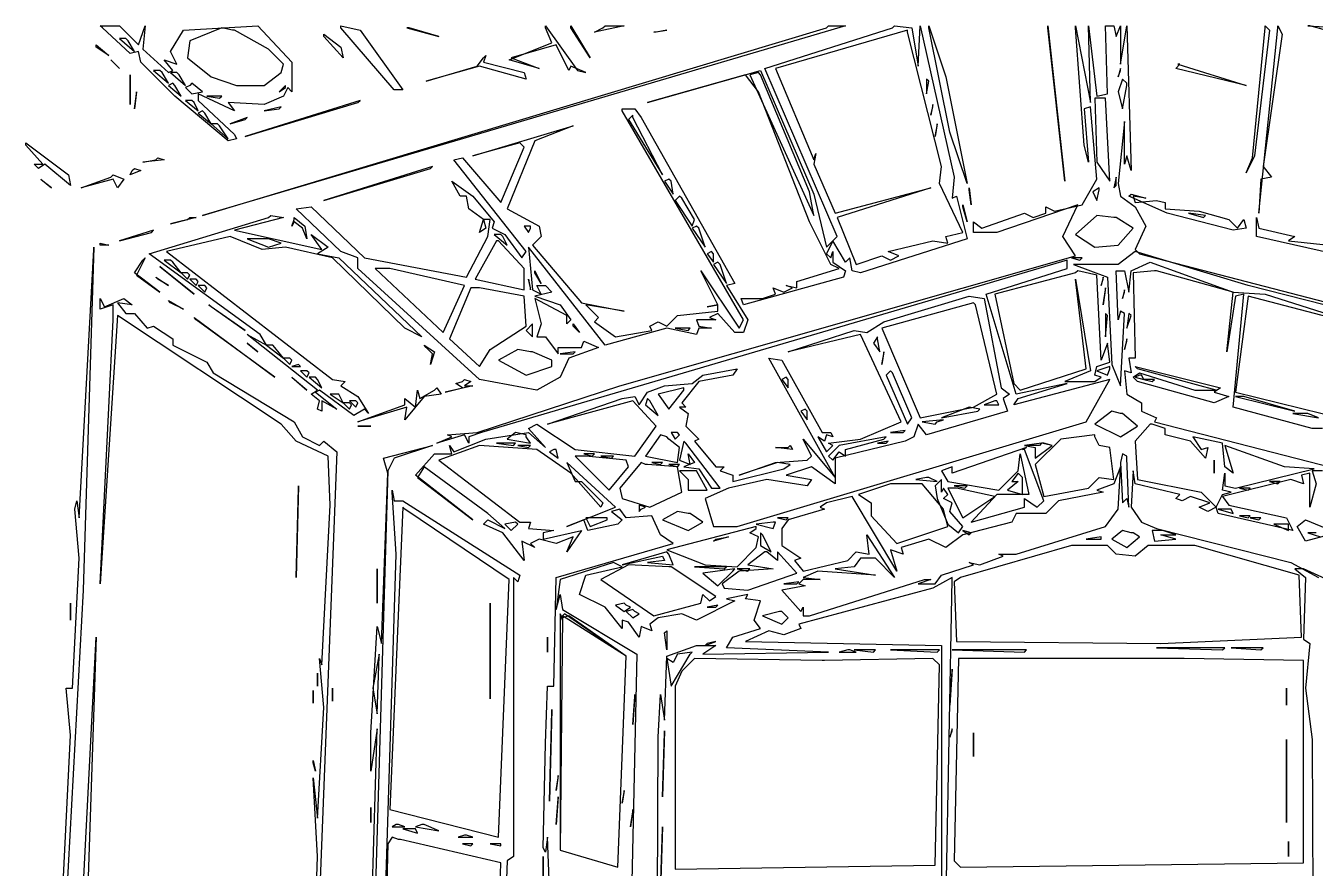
# Model space of a CAD drawing. Extents: x 1 to 1022, y 2 to 767.
# Drawn here: x 1 to 606, y 372 to 767 of the extents above; entities that cross this region are included whole.
import ezdxf

# ---------------------------------------------------------------- set-up
doc = ezdxf.new("R2010")
doc.units = 0

msp = doc.modelspace()

# ---------------------------------------------------------------- linework, layer by layer
for p, q in [((36, 767), (45, 767)), ((37, 766), (36, 767)), ((50, 754), (37, 766)), ((45, 767), (54, 758)), ((54, 758), (57, 767)), ((57, 767), (56, 756)), ((69, 755), (75, 765)), ((75, 765), (110, 767)), ((93, 766), (78, 760)), ((386, 767), (84, 678)), ((84, 678), (377, 766)), ((98, 765), (93, 766)), ((99, 765), (98, 765)), ((115, 756), (99, 765)), ((110, 767), (126, 750)), ((141, 763), (149, 757)), ((141, 762), (141, 763)), ((149, 767), (158, 765)), ((149, 766), (149, 767)), ((174, 737), (149, 766)), ((158, 765), (178, 737)), ((180, 766), (195, 762)), ((181, 766), (180, 766)), ((195, 762), (181, 766)), ((245, 767), (260, 746)), ((245, 766), (245, 767)), ((248, 759), (245, 766)), ((257, 767), (266, 752)), ((257, 766), (257, 767)), ((266, 752), (257, 766)), ((282, 767), (268, 764)), ((268, 764), (272, 766)), ((272, 766), (273, 767)), ((273, 767), (282, 767)), ((296, 764), (302, 765)), ((297, 764), (296, 764)), ((302, 765), (297, 764)), ((348, 747), (408, 766)), ((415, 765), (353, 747)), ((377, 766), (378, 767)), ((378, 767), (386, 767)), ((408, 766), (409, 767)), ((409, 767), (417, 766)), ((415, 764), (415, 765)), ((431, 701), (415, 764)), ((417, 766), (420, 748)), ((420, 748), (421, 767)), ((421, 767), (437, 696)), ((425, 767), (433, 743)), ((425, 766), (425, 767)), ((435, 717), (425, 766)), ((481, 767), (489, 694)), ((481, 766), (481, 767)), ((489, 694), (481, 766)), ((494, 767), (501, 731)), ((494, 766), (494, 767)), ((498, 711), (494, 766)), ((501, 731), (500, 767)), ((500, 767), (504, 734)), ((509, 735), (508, 767)), ((508, 767), (512, 767)), ((512, 767), (513, 762)), ((513, 762), (515, 767)), ((515, 767), (515, 749)), ((515, 749), (518, 767)), ((518, 767), (520, 699)), ((577, 705), (583, 766)), ((585, 765), (578, 706)), ((580, 679), (589, 766)), ((591, 763), (582, 701)), ((583, 767), (585, 765)), ((583, 766), (583, 767)), ((589, 767), (591, 763)), ((589, 766), (589, 767)), ((603, 767), (619, 766)), ((604, 767), (603, 767)), ((659, 752), (604, 767)), ((34, 758), (40, 753)), ((34, 757), (34, 758)), ((40, 753), (34, 757)), ((48, 761), (45, 761)), ((45, 761), (52, 755)), ((49, 760), (48, 761)), ((52, 755), (49, 760)), ((78, 760), (77, 752)), ((150, 752), (141, 762)), ((149, 757), (150, 752)), ((228, 751), (248, 759)), ((250, 758), (229, 752)), ((256, 746), (250, 758)), ((41, 751), (45, 747)), ((42, 750), (41, 751)), ((54, 755), (50, 754)), ((55, 750), (54, 755)), ((56, 756), (68, 745)), ((70, 746), (66, 751)), ((66, 751), (72, 749)), ((72, 749), (69, 755)), ((77, 752), (88, 743)), ((122, 749), (115, 756)), ((213, 748), (216, 752)), ((217, 753), (216, 750)), ((216, 752), (217, 753)), ((242, 747), (228, 751)), ((229, 752), (242, 747)), ((45, 747), (42, 750)), ((71, 734), (55, 750)), ((64, 746), (61, 746)), ((61, 746), (68, 740)), ((65, 745), (64, 746)), ((68, 740), (65, 745)), ((68, 745), (70, 746)), ((72, 745), (69, 745)), ((69, 745), (76, 739)), ((73, 744), (72, 745)), ((113, 739), (121, 745)), ((121, 745), (122, 749)), ((126, 750), (126, 736)), ((214, 748), (189, 741)), ((189, 741), (213, 748)), ((236, 742), (214, 748)), ((216, 750), (235, 745)), ((235, 745), (236, 742)), ((257, 748), (256, 746)), ((264, 745), (257, 748)), ((260, 746), (264, 745)), ((293, 731), (346, 746)), ((345, 745), (341, 744)), ((346, 744), (345, 745)), ((346, 746), (371, 688)), ((382, 668), (348, 747)), ((353, 747), (371, 704)), ((515, 747), (514, 743)), ((514, 743), (515, 746)), ((515, 746), (515, 747)), ((541, 747), (543, 749)), ((574, 739), (541, 747)), ((542, 749), (574, 739)), ((543, 749), (542, 749)), ((50, 744), (50, 730)), ((50, 743), (50, 744)), ((50, 730), (50, 743)), ((70, 740), (68, 739)), ((68, 739), (74, 734)), ((71, 739), (70, 740)), ((74, 734), (71, 739)), ((76, 739), (73, 744)), ((78, 739), (76, 738)), ((79, 740), (78, 739)), ((84, 736), (79, 740)), ((88, 743), (100, 739)), ((100, 739), (113, 739)), ((123, 739), (120, 736)), ((123, 738), (123, 739)), ((339, 744), (293, 731)), ((345, 736), (339, 744)), ((341, 744), (371, 678)), ((369, 689), (346, 744)), ((424, 742), (424, 735)), ((425, 741), (424, 742)), ((424, 735), (425, 741)), ((433, 743), (443, 693)), ((516, 742), (514, 736)), ((518, 740), (516, 742)), ((516, 728), (518, 739)), ((518, 739), (518, 740)), ((53, 736), (52, 728)), ((52, 728), (53, 735)), ((53, 735), (53, 736)), ((96, 713), (71, 734)), ((76, 738), (79, 735)), ((79, 735), (84, 736)), ((99, 727), (82, 735)), ((82, 735), (82, 732)), ((93, 734), (86, 734)), ((86, 734), (92, 733)), ((92, 733), (93, 734)), ((122, 734), (113, 730)), ((120, 736), (123, 738)), ((124, 738), (122, 734)), ((126, 736), (124, 738)), ((178, 737), (174, 737)), ((369, 675), (345, 736)), ((507, 733), (503, 733)), ((503, 733), (504, 703)), ((504, 734), (509, 735)), ((508, 733), (507, 733)), ((510, 694), (508, 733)), ((514, 736), (516, 728)), ((79, 732), (76, 732)), ((76, 732), (82, 727)), ((80, 731), (79, 732)), ((82, 727), (80, 731)), ((82, 732), (99, 716)), ((84, 727), (82, 726)), ((85, 726), (84, 727)), ((113, 730), (96, 731)), ((96, 731), (99, 727)), ((158, 732), (104, 715)), ((104, 715), (157, 731)), ((121, 729), (113, 727)), ((113, 727), (120, 728)), ((120, 728), (121, 729)), ((157, 731), (158, 732)), ((281, 728), (287, 728)), ((281, 727), (281, 728)), ((338, 629), (281, 727)), ((287, 728), (290, 724)), ((427, 730), (426, 725)), ((426, 725), (427, 729)), ((427, 729), (427, 730)), ((501, 729), (498, 728)), ((498, 728), (500, 703)), ((504, 695), (501, 729)), ((82, 726), (88, 721)), ((88, 721), (85, 726)), ((91, 721), (88, 721)), ((88, 721), (96, 714)), ((92, 720), (91, 721)), ((105, 724), (97, 721)), ((97, 721), (104, 723)), ((104, 723), (105, 724)), ((286, 725), (284, 723)), ((284, 723), (300, 697)), ((286, 724), (286, 725)), ((300, 697), (286, 724)), ((290, 724), (334, 646)), ((429, 721), (428, 715)), ((429, 720), (429, 721)), ((517, 722), (514, 693)), ((517, 702), (517, 722)), ((96, 714), (92, 720)), ((99, 716), (100, 714)), ((211, 706), (258, 720)), ((258, 720), (240, 713)), ((428, 715), (429, 720)), ((443, 693), (435, 717)), ((1, 712), (21, 697)), ((1, 711), (1, 712)), ((9, 702), (1, 711)), ((100, 714), (96, 713)), ((233, 712), (211, 706)), ((224, 684), (235, 710)), ((240, 713), (227, 681)), ((235, 710), (233, 712)), ((500, 703), (498, 711)), ((66, 704), (56, 703)), ((56, 703), (62, 704)), ((62, 704), (63, 705)), ((63, 705), (66, 704)), ((202, 704), (206, 705)), ((236, 661), (202, 704)), ((206, 705), (224, 684)), ((371, 704), (372, 707)), ((372, 707), (371, 702)), ((504, 703), (510, 694)), ((518, 706), (517, 702)), ((520, 699), (518, 706)), ((578, 706), (574, 698)), ((574, 698), (577, 705)), ((7, 700), (5, 702)), ((5, 702), (9, 702)), ((10, 702), (7, 700)), ((22, 692), (10, 702)), ((21, 697), (22, 692)), ((41, 696), (42, 697)), ((42, 697), (47, 695)), ((55, 699), (50, 697)), ((50, 697), (51, 699)), ((51, 699), (52, 700)), ((52, 700), (55, 699)), ((192, 701), (141, 685)), ((141, 685), (191, 700)), ((191, 700), (192, 701)), ((371, 702), (381, 679)), ((430, 693), (431, 701)), ((582, 701), (586, 696)), ((8, 695), (13, 691)), ((9, 694), (8, 695)), ((13, 691), (9, 694)), ((27, 691), (41, 696)), ((42, 695), (27, 691)), ((44, 691), (42, 695)), ((47, 695), (44, 691)), ((205, 687), (201, 694)), ((201, 694), (211, 687)), ((303, 695), (301, 694)), ((301, 694), (305, 688)), ((304, 694), (303, 695)), ((305, 688), (304, 694)), ((381, 679), (426, 691)), ((426, 691), (382, 677)), ((441, 670), (430, 693)), ((437, 696), (436, 686)), ((444, 691), (445, 683)), ((444, 690), (444, 691)), ((497, 683), (504, 695)), ((505, 691), (502, 689)), ((505, 690), (505, 691)), ((513, 696), (512, 691)), ((512, 691), (513, 692)), ((513, 692), (513, 696)), ((514, 693), (515, 687)), ((581, 695), (580, 679)), ((586, 696), (581, 695)), ((208, 687), (205, 687)), ((209, 681), (208, 687)), ((211, 687), (221, 675)), ((308, 687), (306, 685)), ((306, 685), (314, 673)), ((309, 686), (308, 687)), ((315, 676), (309, 686)), ((371, 678), (369, 689)), ((371, 688), (377, 663)), ((436, 686), (438, 687)), ((438, 687), (443, 667)), ((445, 683), (444, 690)), ((502, 689), (504, 685)), ((504, 685), (505, 690)), ((515, 687), (522, 682)), ((519, 687), (520, 688)), ((537, 679), (519, 687)), ((520, 688), (527, 686)), ((527, 686), (521, 687)), ((521, 687), (522, 684)), ((522, 684), (532, 685)), ((532, 685), (536, 684)), ((128, 681), (135, 682)), ((149, 661), (128, 681)), ((135, 682), (160, 658)), ((216, 676), (209, 681)), ((227, 681), (242, 673)), ((441, 683), (443, 675)), ((441, 682), (441, 683)), ((443, 675), (441, 682)), ((450, 672), (470, 679)), ((495, 683), (457, 670)), ((470, 679), (474, 677)), ((474, 677), (480, 679)), ((480, 679), (480, 682)), ((480, 682), (484, 680)), ((484, 680), (497, 683)), ((488, 668), (495, 683)), ((522, 682), (527, 673)), ((536, 684), (536, 681)), ((536, 681), (552, 680)), ((568, 671), (537, 679)), ((555, 678), (547, 679)), ((547, 679), (554, 677)), ((552, 680), (566, 676)), ((59, 660), (115, 677)), ((81, 677), (69, 674)), ((69, 674), (77, 676)), ((77, 676), (78, 677)), ((78, 677), (81, 677)), ((122, 677), (99, 671)), ((115, 677), (116, 678)), ((116, 678), (122, 677)), ((126, 673), (127, 676)), ((127, 675), (126, 673)), ((127, 677), (132, 673)), ((127, 676), (127, 677)), ((131, 672), (127, 675)), ((132, 673), (133, 667)), ((214, 670), (216, 676)), ((219, 676), (216, 676)), ((216, 676), (217, 672)), ((218, 668), (219, 676)), ((221, 675), (220, 672)), ((238, 673), (235, 673)), ((235, 673), (237, 670)), ((238, 672), (238, 673)), ((242, 673), (243, 668)), ((314, 673), (315, 676)), ((316, 673), (314, 672)), ((317, 672), (316, 673)), ((379, 655), (369, 675)), ((382, 677), (391, 655)), ((446, 670), (446, 675)), ((446, 675), (450, 672)), ((504, 678), (494, 669)), ((512, 677), (504, 678)), ((513, 677), (512, 677)), ((521, 672), (513, 677)), ((527, 673), (522, 662)), ((554, 677), (555, 678)), ((566, 676), (570, 672)), ((570, 672), (573, 676)), ((573, 676), (574, 672)), ((579, 677), (580, 672)), ((579, 676), (579, 677)), ((579, 668), (579, 676)), ((61, 671), (45, 666)), ((45, 666), (60, 670)), ((60, 670), (61, 671)), ((97, 668), (67, 661)), ((112, 662), (97, 668)), ((99, 671), (140, 662)), ((114, 667), (105, 667)), ((105, 667), (115, 663)), ((115, 667), (114, 667)), ((121, 665), (115, 667)), ((133, 667), (131, 672)), ((140, 662), (135, 669)), ((135, 669), (143, 663)), ((208, 649), (218, 668)), ((217, 672), (214, 670)), ((220, 672), (226, 669)), ((224, 669), (221, 669)), ((221, 669), (227, 664)), ((225, 668), (224, 669)), ((227, 664), (225, 668)), ((226, 669), (234, 658)), ((237, 670), (238, 672)), ((243, 668), (239, 664)), ((314, 672), (320, 663)), ((320, 663), (317, 672)), ((377, 663), (382, 668)), ((443, 667), (393, 651)), ((433, 668), (441, 670)), ((434, 665), (433, 668)), ((457, 670), (446, 670)), ((494, 659), (488, 668)), ((494, 669), (503, 663)), ((514, 664), (521, 672)), ((574, 672), (568, 671)), ((633, 656), (579, 668)), ((580, 672), (597, 668)), ((597, 668), (594, 666)), ((26, 536), (33, 662)), ((33, 663), (28, 502)), ((33, 662), (33, 663)), ((36, 665), (40, 664)), ((36, 664), (36, 665)), ((40, 664), (36, 664)), ((111, 622), (59, 660)), ((67, 661), (145, 601)), ((123, 663), (112, 662)), ((115, 663), (121, 665)), ((145, 658), (123, 663)), ((143, 663), (138, 660)), ((138, 660), (148, 658)), ((157, 658), (149, 661)), ((222, 666), (212, 648)), ((223, 666), (222, 666)), ((235, 653), (223, 666)), ((234, 658), (236, 661)), ((273, 617), (237, 663)), ((237, 663), (239, 643)), ((239, 664), (262, 637)), ((323, 661), (321, 660)), ((321, 660), (324, 656)), ((324, 660), (323, 661)), ((324, 656), (324, 660)), ((380, 666), (377, 660)), ((377, 660), (379, 658)), ((379, 658), (380, 661)), ((386, 656), (380, 666)), ((380, 661), (380, 656)), ((406, 661), (427, 666)), ((411, 659), (406, 661)), ((427, 666), (434, 665)), ((503, 663), (514, 664)), ((522, 661), (514, 655)), ((522, 662), (524, 660)), ((575, 645), (522, 661)), ((524, 660), (820, 583)), ((594, 666), (613, 664)), ((52, 651), (56, 657)), ((57, 658), (53, 650)), ((56, 657), (57, 658)), ((64, 654), (80, 641)), ((65, 653), (64, 654)), ((69, 657), (66, 657)), ((66, 657), (74, 651)), ((70, 656), (69, 657)), ((74, 651), (70, 656)), ((179, 625), (145, 658)), ((148, 658), (187, 621)), ((157, 653), (157, 658)), ((160, 658), (208, 649)), ((490, 657), (215, 576)), ((280, 598), (494, 659)), ((326, 656), (324, 655)), ((324, 655), (330, 646)), ((327, 655), (326, 656)), ((330, 646), (327, 655)), ((383, 653), (379, 655)), ((380, 656), (386, 652)), ((388, 658), (386, 656)), ((389, 652), (388, 658)), ((391, 655), (403, 659)), ((403, 659), (407, 657)), ((407, 657), (411, 659)), ((490, 653), (490, 657)), ((497, 658), (492, 658)), ((492, 658), (496, 657)), ((514, 655), (493, 655)), ((493, 655), (509, 649)), ((496, 657), (497, 658)), ((520, 652), (529, 656)), ((529, 656), (568, 642)), ((64, 642), (52, 651)), ((53, 650), (64, 642)), ((62, 649), (68, 645)), ((63, 648), (62, 649)), ((68, 645), (63, 648)), ((80, 641), (65, 653)), ((77, 651), (74, 651)), ((74, 651), (77, 648)), ((78, 650), (77, 651)), ((77, 648), (78, 650)), ((81, 648), (78, 648)), ((78, 648), (81, 645)), ((82, 647), (81, 648)), ((214, 601), (157, 653)), ((171, 653), (165, 653)), ((165, 653), (197, 623)), ((172, 653), (171, 653)), ((207, 645), (172, 653)), ((212, 648), (235, 643)), ((235, 643), (235, 653)), ((238, 644), (237, 648)), ((237, 648), (238, 643)), ((240, 652), (243, 646)), ((240, 651), (240, 652)), ((243, 646), (240, 651)), ((326, 636), (318, 652)), ((318, 652), (336, 625)), ((385, 649), (338, 636)), ((363, 647), (383, 653)), ((386, 652), (385, 649)), ((393, 651), (389, 652)), ((452, 641), (490, 653)), ((494, 651), (456, 641)), ((495, 652), (494, 651)), ((499, 606), (494, 648)), ((494, 648), (501, 605)), ((504, 650), (495, 652)), ((506, 610), (504, 650)), ((507, 649), (506, 645)), ((506, 645), (507, 648)), ((507, 648), (507, 649)), ((509, 649), (511, 608)), ((514, 629), (513, 652)), ((513, 652), (517, 652)), ((517, 652), (519, 642)), ((519, 642), (520, 652)), ((531, 652), (521, 651)), ((521, 651), (522, 611)), ((532, 652), (531, 652)), ((568, 642), (532, 652)), ((81, 645), (82, 647)), ((85, 645), (82, 645)), ((82, 645), (85, 642)), ((86, 644), (85, 645)), ((85, 642), (86, 644)), ((197, 623), (207, 645)), ((210, 644), (200, 620)), ((213, 644), (210, 644)), ((214, 644), (213, 644)), ((235, 640), (214, 644)), ((238, 643), (238, 644)), ((239, 643), (243, 641)), ((248, 642), (240, 640)), ((243, 641), (241, 645)), ((241, 645), (245, 645)), ((245, 645), (248, 642)), ((334, 646), (330, 645)), ((330, 645), (340, 629)), ((353, 641), (352, 644)), ((352, 644), (357, 642)), ((357, 642), (361, 644)), ((361, 644), (358, 645)), ((358, 645), (363, 644)), ((363, 644), (363, 647)), ((508, 644), (507, 636)), ((507, 636), (508, 643)), ((508, 643), (508, 644)), ((517, 643), (516, 639)), ((516, 639), (517, 642)), ((517, 642), (517, 643)), ((565, 614), (568, 642)), ((568, 642), (583, 641)), ((820, 583), (575, 645)), ((36, 639), (38, 635)), ((36, 638), (36, 639)), ((36, 634), (36, 638)), ((42, 636), (36, 634)), ((38, 635), (47, 639)), ((42, 629), (42, 636)), ((51, 636), (44, 637)), ((44, 637), (48, 632)), ((47, 639), (51, 636)), ((68, 638), (75, 634)), ((69, 637), (68, 638)), ((75, 634), (69, 637)), ((87, 636), (104, 624)), ((88, 635), (87, 636)), ((236, 626), (235, 640)), ((240, 640), (252, 636)), ((255, 631), (240, 639)), ((240, 639), (243, 627)), ((252, 636), (257, 629)), ((262, 637), (282, 633)), ((282, 633), (264, 636)), ((264, 636), (270, 630)), ((326, 636), (321, 635)), ((321, 635), (326, 636)), ((326, 633), (326, 636)), ((338, 636), (337, 639)), ((337, 639), (347, 639)), ((347, 639), (353, 641)), ((446, 637), (403, 625)), ((404, 628), (444, 640)), ((444, 640), (451, 639)), ((447, 636), (446, 637)), ((457, 594), (447, 636)), ((451, 639), (459, 597)), ((466, 594), (452, 641)), ((456, 641), (465, 599)), ((569, 640), (565, 614)), ((568, 588), (573, 641)), ((573, 641), (569, 640)), ((575, 640), (569, 595)), ((621, 628), (575, 640)), ((583, 641), (624, 628)), ((44, 631), (36, 505)), ((121, 580), (44, 631)), ((48, 632), (52, 632)), ((52, 632), (58, 625)), ((80, 630), (118, 602)), ((81, 629), (80, 630)), ((104, 624), (88, 635)), ((255, 627), (255, 631)), ((270, 630), (268, 628)), ((302, 626), (307, 631)), ((307, 631), (326, 633)), ((326, 632), (322, 630)), ((322, 630), (325, 629)), ((334, 623), (326, 632)), ((508, 632), (508, 621)), ((509, 631), (508, 632)), ((508, 621), (509, 631)), ((515, 633), (514, 629)), ((517, 632), (515, 633)), ((515, 598), (517, 632)), ((519, 632), (518, 625)), ((518, 625), (520, 631)), ((520, 631), (519, 632)), ((36, 505), (42, 629)), ((58, 625), (61, 626)), ((61, 626), (70, 620)), ((118, 602), (81, 629)), ((187, 621), (179, 625)), ((219, 615), (236, 626)), ((239, 627), (236, 624)), ((236, 624), (239, 621)), ((239, 626), (239, 627)), ((239, 621), (239, 626)), ((243, 627), (241, 621)), ((257, 629), (255, 627)), ((258, 627), (261, 623)), ((258, 626), (258, 627)), ((261, 623), (258, 626)), ((268, 628), (278, 621)), ((302, 625), (273, 617)), ((278, 621), (295, 624)), ((294, 626), (298, 628)), ((295, 624), (294, 626)), ((298, 628), (302, 626)), ((316, 622), (302, 625)), ((313, 625), (306, 625)), ((306, 625), (312, 624)), ((312, 624), (313, 625)), ((325, 629), (316, 629)), ((316, 629), (317, 626)), ((317, 625), (316, 622)), ((317, 626), (323, 625)), ((323, 625), (317, 625)), ((336, 625), (338, 629)), ((340, 629), (338, 623)), ((359, 614), (390, 624)), ((390, 624), (396, 623)), ((396, 623), (404, 628)), ((403, 625), (421, 583)), ((70, 620), (70, 617)), ((138, 596), (105, 622)), ((105, 622), (114, 617)), ((105, 618), (110, 614)), ((106, 617), (105, 618)), ((114, 617), (111, 622)), ((200, 620), (214, 607)), ((241, 621), (245, 621)), ((245, 621), (251, 613)), ((262, 616), (263, 619)), ((263, 619), (270, 616)), ((338, 623), (334, 623)), ((393, 622), (359, 614)), ((412, 581), (393, 622)), ((401, 621), (399, 618)), ((399, 618), (402, 614)), ((401, 620), (401, 621)), ((402, 614), (401, 620)), ((509, 618), (506, 610)), ((510, 609), (509, 618)), ((518, 620), (517, 615)), ((517, 615), (518, 619)), ((518, 619), (518, 620)), ((70, 617), (86, 609)), ((110, 614), (106, 617)), ((117, 617), (114, 617)), ((114, 617), (122, 611)), ((118, 616), (117, 617)), ((122, 611), (118, 616)), ((188, 617), (193, 614)), ((189, 616), (188, 617)), ((192, 613), (189, 616)), ((193, 614), (191, 608)), ((191, 608), (192, 613)), ((214, 607), (219, 615)), ((232, 615), (223, 610)), ((238, 614), (232, 615)), ((239, 614), (238, 614)), ((248, 610), (239, 614)), ((251, 613), (251, 616)), ((251, 616), (262, 616)), ((259, 614), (252, 613)), ((252, 613), (258, 613)), ((270, 616), (256, 611)), ((258, 613), (259, 614)), ((404, 614), (403, 608)), ((403, 608), (404, 613)), ((404, 613), (404, 614)), ((86, 609), (89, 604)), ((125, 611), (122, 611)), ((122, 611), (125, 608)), ((126, 610), (125, 611)), ((125, 608), (126, 610)), ((129, 608), (126, 607)), ((126, 607), (130, 607)), ((130, 607), (129, 608)), ((223, 610), (236, 603)), ((236, 603), (248, 607)), ((248, 607), (248, 610)), ((256, 611), (252, 602)), ((319, 603), (335, 606)), ((335, 606), (333, 603)), ((381, 555), (350, 611)), ((350, 611), (356, 610)), ((356, 610), (375, 576)), ((468, 596), (499, 606)), ((503, 603), (504, 607)), ((504, 607), (510, 609)), ((510, 607), (504, 605)), ((509, 603), (510, 606)), ((510, 606), (510, 607)), ((511, 608), (515, 598)), ((522, 611), (519, 611)), ((519, 611), (520, 604)), ((522, 607), (562, 597)), ((523, 606), (522, 607)), ((560, 596), (523, 606)), ((89, 604), (127, 581)), ((126, 602), (133, 596)), ((127, 601), (126, 602)), ((133, 596), (127, 601)), ((133, 605), (130, 605)), ((130, 605), (133, 602)), ((134, 604), (133, 605)), ((133, 602), (134, 604)), ((137, 602), (134, 602)), ((134, 602), (140, 597)), ((138, 601), (137, 602)), ((140, 597), (138, 601)), ((145, 601), (151, 600)), ((151, 600), (149, 598)), ((203, 599), (206, 600)), ((206, 600), (207, 601)), ((207, 601), (210, 600)), ((210, 600), (207, 598)), ((241, 596), (214, 601)), ((252, 602), (241, 596)), ((317, 600), (309, 590)), ((314, 599), (319, 603)), ((333, 603), (317, 600)), ((358, 602), (356, 601)), ((356, 601), (359, 597)), ((359, 601), (358, 602)), ((359, 597), (359, 601)), ((407, 605), (405, 603)), ((405, 603), (415, 580)), ((408, 604), (407, 605)), ((417, 583), (408, 604)), ((510, 601), (465, 589)), ((501, 605), (489, 600)), ((489, 600), (503, 600)), ((499, 581), (510, 601)), ((506, 602), (503, 603)), ((503, 600), (506, 602)), ((504, 605), (509, 603)), ((520, 604), (517, 605)), ((517, 605), (518, 594)), ((521, 602), (524, 604)), ((523, 600), (521, 602)), ((524, 603), (522, 602)), ((522, 602), (526, 601)), ((559, 590), (523, 600)), ((524, 604), (550, 596)), ((525, 603), (524, 603)), ((526, 601), (525, 603)), ((531, 601), (526, 601)), ((526, 601), (530, 600)), ((530, 600), (531, 601)), ((135, 594), (138, 596)), ((139, 591), (135, 594)), ((139, 596), (137, 595)), ((137, 595), (147, 587)), ((155, 584), (139, 596)), ((147, 594), (144, 594)), ((144, 594), (150, 590)), ((148, 594), (147, 594)), ((150, 590), (148, 594)), ((149, 598), (157, 593)), ((184, 588), (185, 596)), ((185, 596), (186, 592)), ((186, 592), (193, 596)), ((196, 594), (188, 593)), ((193, 596), (194, 597)), ((194, 597), (196, 594)), ((211, 598), (198, 595)), ((198, 595), (206, 597)), ((206, 597), (203, 599)), ((207, 598), (211, 598)), ((213, 576), (280, 598)), ((289, 589), (293, 595)), ((293, 595), (301, 598)), ((310, 597), (298, 594)), ((298, 594), (303, 587)), ((301, 598), (314, 599)), ((303, 587), (310, 596)), ((310, 596), (310, 597)), ((446, 588), (457, 594)), ((459, 597), (463, 594)), ((463, 594), (460, 592)), ((465, 599), (468, 596)), ((490, 599), (466, 594)), ((467, 592), (490, 599)), ((518, 594), (525, 590)), ((550, 596), (560, 596)), ((562, 597), (559, 595)), ((559, 595), (566, 593)), ((569, 595), (646, 576)), ((138, 587), (139, 591)), ((147, 587), (140, 591)), ((140, 591), (140, 586)), ((153, 590), (150, 590)), ((150, 590), (153, 587)), ((156, 591), (153, 591)), ((153, 591), (156, 588)), ((154, 589), (153, 590)), ((153, 587), (154, 589)), ((157, 590), (156, 591)), ((156, 588), (157, 590)), ((157, 593), (162, 585)), ((157, 581), (179, 589)), ((180, 588), (157, 581)), ((188, 593), (179, 582)), ((179, 589), (179, 592)), ((179, 592), (184, 588)), ((179, 582), (180, 588)), ((246, 580), (281, 592)), ((286, 591), (246, 580)), ((281, 592), (287, 593)), ((297, 579), (286, 591)), ((287, 593), (289, 589)), ((293, 592), (292, 589)), ((292, 589), (298, 584)), ((294, 591), (293, 592)), ((298, 584), (294, 591)), ((311, 588), (308, 588)), ((308, 588), (312, 585)), ((309, 590), (311, 588)), ((421, 583), (446, 588)), ((444, 588), (431, 583)), ((449, 587), (444, 588)), ((456, 591), (451, 589)), ((451, 589), (458, 589)), ((457, 591), (456, 591)), ((458, 589), (457, 591)), ((460, 592), (462, 586)), ((465, 589), (467, 592)), ((525, 590), (525, 586)), ((566, 593), (559, 590)), ((605, 578), (568, 588)), ((572, 593), (569, 593)), ((569, 593), (597, 586)), ((573, 593), (572, 593)), ((597, 586), (573, 593)), ((140, 586), (138, 587)), ((160, 587), (155, 584)), ((162, 585), (160, 587)), ((312, 585), (311, 579)), ((367, 587), (365, 586)), ((365, 586), (368, 582)), ((368, 586), (367, 587)), ((368, 582), (368, 586)), ((415, 580), (417, 583)), ((432, 582), (422, 581)), ((462, 586), (424, 575)), ((429, 581), (432, 582)), ((431, 583), (448, 586)), ((448, 586), (449, 587)), ((511, 586), (503, 580)), ((515, 585), (511, 586)), ((516, 585), (515, 585)), ((523, 579), (516, 585)), ((525, 586), (532, 583)), ((532, 583), (531, 581)), ((602, 585), (596, 585)), ((596, 585), (608, 583)), ((603, 585), (602, 585)), ((608, 583), (603, 585)), ((128, 572), (121, 580)), ((127, 581), (131, 574)), ((157, 579), (163, 579)), ((158, 579), (157, 579)), ((163, 579), (158, 579)), ((199, 575), (213, 576)), ((215, 576), (209, 574)), ((217, 573), (237, 576)), ((231, 576), (227, 573)), ((236, 575), (231, 576)), ((237, 578), (241, 580)), ((245, 569), (237, 578)), ((237, 576), (245, 569)), ((241, 580), (259, 568)), ((287, 565), (297, 579)), ((307, 576), (304, 576)), ((304, 576), (306, 573)), ((308, 575), (307, 576)), ((311, 579), (317, 573)), ((335, 532), (499, 581)), ((375, 576), (379, 576)), ((379, 576), (380, 574)), ((393, 573), (412, 581)), ((414, 577), (407, 576)), ((407, 576), (413, 576)), ((413, 576), (414, 577)), ((420, 580), (418, 574)), ((424, 575), (420, 580)), ((422, 581), (428, 580)), ((428, 580), (429, 581)), ((503, 580), (515, 574)), ((515, 574), (523, 579)), ((529, 580), (522, 572)), ((530, 580), (529, 580)), ((536, 578), (530, 580)), ((531, 581), (711, 535)), ((536, 575), (536, 578)), ((610, 578), (605, 578)), ((143, 565), (128, 572)), ((131, 574), (139, 570)), ((139, 570), (141, 572)), ((141, 572), (147, 567)), ((169, 564), (192, 570)), ((192, 570), (174, 564)), ((207, 575), (194, 571)), ((194, 571), (201, 574)), ((214, 570), (195, 563)), ((201, 574), (199, 575)), ((201, 566), (200, 570)), ((200, 570), (202, 567)), ((202, 567), (217, 573)), ((209, 571), (207, 575)), ((209, 574), (209, 571)), ((241, 568), (214, 570)), ((231, 571), (222, 571)), ((222, 571), (230, 570)), ((227, 573), (238, 571)), ((230, 570), (231, 571)), ((238, 570), (232, 570)), ((232, 570), (237, 569)), ((236, 574), (236, 575)), ((238, 571), (236, 574)), ((237, 569), (238, 570)), ((299, 575), (292, 565)), ((302, 574), (299, 575)), ((303, 573), (302, 574)), ((308, 569), (303, 573)), ((306, 573), (308, 575)), ((310, 572), (308, 563)), ((311, 571), (310, 572)), ((327, 550), (311, 571)), ((317, 573), (315, 572)), ((315, 572), (325, 560)), ((359, 569), (360, 570)), ((360, 570), (361, 568)), ((370, 565), (366, 573)), ((366, 573), (381, 555)), ((376, 572), (373, 574)), ((373, 574), (377, 567)), ((377, 575), (376, 572)), ((380, 574), (377, 575)), ((377, 567), (380, 570)), ((378, 571), (393, 573)), ((380, 570), (378, 571)), ((383, 570), (378, 565)), ((414, 572), (381, 564)), ((405, 574), (383, 570)), ((386, 568), (404, 573)), ((406, 572), (401, 571)), ((401, 571), (405, 571)), ((404, 573), (405, 574)), ((405, 571), (406, 572)), ((418, 574), (414, 572)), ((478, 571), (470, 570)), ((470, 570), (475, 569)), ((477, 570), (470, 570)), ((470, 570), (475, 569)), ((487, 573), (475, 561)), ((475, 564), (483, 570)), ((475, 564), (483, 570)), ((478, 571), (477, 570)), ((479, 571), (478, 571)), ((483, 570), (478, 571)), ((483, 570), (479, 571)), ((503, 575), (487, 573)), ((503, 574), (503, 575)), ((505, 570), (503, 574)), ((510, 569), (505, 570)), ((522, 572), (523, 554)), ((548, 572), (536, 575)), ((555, 564), (548, 572)), ((563, 571), (549, 574)), ((549, 574), (553, 568)), ((564, 560), (563, 571)), ((592, 560), (564, 570)), ((564, 570), (568, 557)), ((147, 567), (133, 202)), ((144, 542), (143, 565)), ((171, 557), (169, 564)), ((174, 564), (171, 558)), ((184, 556), (193, 566)), ((193, 566), (201, 566)), ((257, 557), (241, 568)), ((249, 568), (247, 567)), ((247, 567), (251, 564)), ((250, 568), (249, 568)), ((251, 564), (250, 568)), ((259, 568), (287, 565)), ((263, 565), (259, 565)), ((259, 565), (275, 549)), ((268, 566), (263, 566)), ((263, 566), (267, 565)), ((264, 565), (263, 565)), ((283, 563), (264, 565)), ((267, 565), (268, 566)), ((277, 565), (271, 565)), ((271, 565), (276, 564)), ((276, 564), (277, 565)), ((292, 565), (307, 562)), ((307, 562), (308, 569)), ((313, 561), (312, 566)), ((312, 566), (315, 562)), ((361, 568), (353, 569)), ((353, 569), (359, 569)), ((368, 563), (370, 565)), ((378, 565), (380, 563)), ((380, 563), (383, 567)), ((381, 564), (381, 552)), ((383, 567), (386, 565)), ((386, 565), (386, 568)), ((471, 569), (436, 557)), ((467, 558), (468, 566)), ((468, 566), (472, 547)), ((469, 568), (471, 569)), ((470, 568), (469, 568)), ((479, 544), (470, 568)), ((475, 569), (475, 564)), ((475, 569), (475, 564)), ((512, 554), (510, 569)), ((516, 566), (515, 562)), ((518, 565), (516, 566)), ((518, 564), (518, 565)), ((519, 541), (518, 564)), ((553, 568), (556, 569)), ((556, 569), (555, 564)), ((171, 558), (160, 190)), ((188, 560), (185, 555)), ((218, 538), (188, 560)), ((195, 563), (233, 534)), ((278, 541), (255, 562)), ((255, 562), (259, 553)), ((275, 549), (284, 560)), ((290, 562), (280, 550)), ((284, 560), (283, 563)), ((292, 561), (290, 562)), ((293, 561), (292, 561)), ((307, 560), (293, 561)), ((300, 562), (295, 562)), ((295, 562), (299, 561)), ((299, 561), (300, 562)), ((308, 561), (303, 561)), ((303, 561), (307, 560)), ((307, 560), (308, 561)), ((309, 548), (307, 560)), ((308, 563), (313, 561)), ((315, 558), (308, 558)), ((308, 558), (312, 554)), ((315, 562), (310, 560)), ((310, 560), (317, 559)), ((316, 558), (315, 558)), ((321, 549), (316, 558)), ((317, 559), (323, 550)), ((325, 560), (329, 560)), ((329, 560), (327, 558)), ((327, 558), (333, 556)), ((333, 553), (357, 559)), ((354, 562), (336, 556)), ((336, 556), (353, 562)), ((353, 562), (368, 563)), ((360, 561), (354, 562)), ((357, 559), (360, 561)), ((370, 560), (358, 556)), ((381, 552), (370, 560)), ((436, 560), (431, 558)), ((431, 558), (434, 553)), ((436, 557), (436, 560)), ((458, 549), (467, 558)), ((475, 561), (479, 546)), ((515, 560), (512, 552)), ((514, 540), (515, 559)), ((515, 562), (516, 543)), ((515, 559), (515, 560)), ((521, 558), (520, 541)), ((522, 552), (521, 558)), ((559, 563), (559, 557)), ((559, 562), (559, 563)), ((559, 557), (559, 562)), ((568, 557), (564, 560)), ((569, 550), (606, 559)), ((606, 559), (592, 560)), ((610, 558), (605, 558)), ((605, 558), (607, 552)), ((168, 477), (171, 557)), ((211, 535), (184, 556)), ((185, 555), (211, 535)), ((271, 541), (257, 557)), ((259, 553), (262, 553)), ((262, 553), (272, 543)), ((312, 554), (312, 549)), ((349, 554), (331, 550)), ((333, 556), (333, 553)), ((368, 551), (349, 554)), ((358, 556), (370, 554)), ((370, 554), (368, 551)), ((407, 552), (392, 547)), ((421, 552), (407, 552)), ((424, 555), (419, 554)), ((419, 554), (429, 553)), ((422, 552), (421, 552)), ((432, 540), (422, 552)), ((425, 555), (424, 555)), ((429, 553), (425, 555)), ((431, 554), (428, 551)), ((431, 553), (431, 554)), ((431, 548), (431, 553)), ((434, 553), (458, 549)), ((467, 553), (462, 549)), ((467, 557), (464, 553)), ((464, 553), (467, 553)), ((469, 555), (467, 557)), ((469, 554), (469, 555)), ((469, 547), (469, 554)), ((500, 550), (505, 555)), ((512, 552), (504, 549)), ((505, 555), (512, 554)), ((543, 547), (522, 552)), ((523, 554), (553, 548)), ((563, 549), (564, 557)), ((595, 554), (563, 546)), ((564, 557), (564, 551)), ((590, 553), (585, 553)), ((585, 553), (589, 552)), ((589, 552), (590, 553)), ((601, 552), (595, 554)), ((604, 557), (600, 556)), ((600, 556), (601, 552)), ((604, 541), (604, 557)), ((607, 552), (604, 541)), ((129, 551), (128, 508)), ((128, 508), (129, 550)), ((129, 550), (129, 551)), ((173, 549), (174, 544)), ((173, 548), (173, 549)), ((175, 519), (173, 548)), ((280, 550), (281, 545)), ((281, 545), (294, 541)), ((294, 541), (309, 548)), ((312, 549), (321, 549)), ((331, 550), (320, 545)), ((320, 545), (324, 532)), ((323, 550), (327, 550)), ((389, 546), (377, 543)), ((410, 511), (389, 546)), ((392, 547), (398, 543)), ((428, 551), (429, 545)), ((429, 545), (434, 533)), ((432, 550), (431, 548)), ((434, 547), (432, 550)), ((432, 545), (434, 547)), ((436, 543), (432, 545)), ((437, 550), (434, 550)), ((434, 550), (441, 536)), ((443, 551), (437, 551)), ((437, 551), (442, 550)), ((438, 550), (437, 550)), ((456, 546), (438, 550)), ((441, 536), (456, 546)), ((442, 550), (443, 551)), ((457, 547), (445, 534)), ((472, 547), (457, 547)), ((462, 549), (469, 547)), ((470, 541), (470, 545)), ((470, 545), (476, 541)), ((479, 546), (500, 550)), ((507, 548), (486, 544)), ((504, 549), (507, 548)), ((516, 543), (518, 545)), ((518, 545), (519, 541)), ((541, 545), (543, 547)), ((544, 544), (541, 545)), ((548, 546), (544, 544)), ((557, 543), (548, 546)), ((553, 548), (560, 541)), ((560, 541), (563, 547)), ((567, 548), (563, 549)), ((563, 547), (567, 548)), ((563, 546), (566, 542)), ((564, 551), (569, 550)), ((576, 550), (571, 550)), ((571, 550), (575, 549)), ((575, 549), (576, 550)), ((24, 540), (25, 544)), ((26, 517), (24, 540)), ((25, 544), (26, 536)), ((140, 467), (144, 542)), ((178, 541), (172, 399)), ((174, 544), (178, 544)), ((178, 544), (233, 509)), ((179, 540), (178, 541)), ((228, 507), (179, 540)), ((255, 532), (278, 541)), ((272, 543), (271, 541)), ((280, 540), (276, 539)), ((276, 539), (281, 535)), ((283, 536), (280, 540)), ((292, 541), (289, 542)), ((289, 542), (289, 539)), ((289, 539), (290, 540)), ((290, 540), (292, 541)), ((307, 539), (300, 535)), ((312, 538), (307, 539)), ((376, 540), (359, 535)), ((377, 543), (374, 541)), ((374, 541), (376, 540)), ((398, 543), (398, 537)), ((434, 532), (432, 540)), ((435, 539), (436, 543)), ((441, 532), (435, 539)), ((445, 534), (470, 541)), ((476, 541), (479, 544)), ((486, 544), (480, 538)), ((508, 532), (514, 540)), ((520, 541), (525, 534)), ((552, 541), (557, 543)), ((556, 539), (552, 541)), ((560, 541), (556, 539)), ((561, 538), (560, 541)), ((566, 540), (561, 540)), ((561, 540), (568, 538)), ((566, 542), (593, 536)), ((567, 540), (566, 540)), ((568, 538), (567, 540)), ((216, 533), (218, 535)), ((225, 529), (216, 533)), ((226, 531), (218, 538)), ((218, 535), (226, 531)), ((231, 534), (226, 533)), ((226, 533), (229, 530)), ((229, 530), (232, 533)), ((232, 533), (231, 534)), ((233, 534), (238, 534)), ((238, 534), (237, 531)), ((263, 535), (255, 532)), ((265, 530), (263, 535)), ((274, 536), (264, 536)), ((264, 536), (266, 532)), ((279, 533), (265, 530)), ((266, 532), (274, 535)), ((274, 535), (274, 536)), ((281, 535), (279, 533)), ((295, 537), (283, 536)), ((299, 528), (295, 537)), ((300, 535), (312, 530)), ((313, 538), (312, 538)), ((312, 530), (319, 534)), ((319, 534), (313, 538)), ((352, 534), (344, 533)), ((344, 533), (352, 531)), ((352, 531), (353, 534)), ((353, 534), (352, 534)), ((359, 536), (354, 536)), ((354, 536), (358, 535)), ((359, 535), (356, 531)), ((358, 535), (359, 536)), ((398, 537), (410, 524)), ((434, 533), (439, 529)), ((464, 534), (441, 528)), ((466, 538), (464, 534)), ((480, 538), (466, 538)), ((525, 534), (532, 531)), ((596, 530), (561, 538)), ((576, 537), (571, 537)), ((571, 537), (575, 536)), ((575, 536), (576, 537)), ((581, 536), (576, 536)), ((576, 536), (580, 535)), ((580, 535), (581, 536)), ((593, 533), (587, 533)), ((587, 533), (594, 530)), ((593, 536), (596, 530)), ((594, 533), (593, 533)), ((594, 530), (594, 533)), ((598, 532), (602, 535)), ((602, 535), (619, 528)), ((235, 516), (225, 529)), ((237, 531), (249, 530)), ((249, 530), (244, 529)), ((244, 526), (262, 530)), ((244, 529), (244, 526)), ((258, 527), (250, 524)), ((262, 530), (255, 520)), ((255, 520), (258, 527)), ((305, 524), (299, 528)), ((344, 532), (302, 521)), ((324, 532), (335, 532)), ((331, 527), (324, 525)), ((325, 526), (331, 527)), ((341, 529), (344, 531)), ((345, 527), (341, 529)), ((344, 531), (344, 532)), ((344, 522), (345, 527)), ((346, 529), (346, 523)), ((347, 528), (346, 529)), ((351, 520), (347, 528)), ((356, 531), (356, 523)), ((397, 519), (396, 528)), ((396, 528), (409, 508)), ((410, 524), (434, 532)), ((441, 528), (433, 522)), ((439, 529), (441, 532)), ((445, 529), (441, 530)), ((441, 530), (444, 528)), ((444, 528), (445, 529)), ((466, 519), (508, 532)), ((506, 527), (499, 526)), ((506, 526), (506, 527)), ((516, 530), (511, 526)), ((520, 529), (516, 530)), ((518, 522), (524, 527)), ((521, 529), (520, 529)), ((524, 527), (521, 529)), ((534, 530), (530, 530)), ((530, 530), (531, 525)), ((532, 531), (595, 515)), ((535, 530), (534, 530)), ((541, 526), (534, 528)), ((534, 528), (541, 528)), ((541, 528), (535, 530)), ((602, 525), (598, 532)), ((613, 528), (602, 525)), ((607, 529), (603, 529)), ((603, 529), (609, 527)), ((240, 522), (234, 525)), ((234, 525), (235, 516)), ((242, 526), (238, 524)), ((238, 524), (240, 522)), ((250, 524), (242, 526)), ((250, 508), (305, 524)), ((302, 521), (320, 514)), ((324, 525), (325, 526)), ((335, 513), (344, 522)), ((346, 523), (351, 520)), ((356, 523), (365, 517)), ((413, 519), (407, 521)), ((407, 521), (410, 511)), ((425, 526), (412, 522)), ((412, 522), (413, 519)), ((433, 522), (425, 526)), ((492, 523), (440, 508)), ((509, 523), (492, 523)), ((499, 526), (506, 526)), ((513, 519), (509, 523)), ((511, 526), (518, 522)), ((528, 523), (522, 518)), ((529, 523), (528, 523)), ((550, 523), (529, 523)), ((531, 525), (541, 526)), ((599, 509), (550, 523)), ((23, 456), (26, 517)), ((165, 207), (175, 519)), ((277, 515), (252, 507)), ((281, 513), (277, 515)), ((302, 520), (281, 514)), ((281, 514), (300, 518)), ((301, 516), (293, 515)), ((293, 515), (305, 514)), ((300, 518), (301, 516)), ((303, 519), (302, 520)), ((305, 514), (303, 519)), ((348, 520), (340, 514)), ((349, 520), (348, 520)), ((354, 516), (349, 520)), ((363, 510), (354, 520)), ((354, 520), (354, 516)), ((365, 517), (362, 516)), ((362, 516), (366, 511)), ((366, 511), (387, 516)), ((387, 516), (391, 520)), ((393, 517), (390, 513)), ((391, 520), (397, 519)), ((400, 517), (393, 517)), ((409, 508), (400, 517)), ((446, 514), (444, 515)), ((444, 515), (449, 514)), ((449, 514), (460, 518)), ((460, 518), (458, 519)), ((458, 519), (466, 519)), ((522, 518), (513, 519)), ((595, 515), (608, 508)), ((166, 512), (166, 496)), ((166, 511), (166, 512)), ((166, 496), (166, 511)), ((233, 509), (232, 506)), ((261, 500), (264, 509)), ((264, 509), (281, 513)), ((284, 514), (271, 507)), ((303, 513), (284, 514)), ((304, 513), (303, 513)), ((325, 499), (304, 513)), ((330, 513), (315, 513)), ((315, 513), (329, 512)), ((334, 512), (319, 510)), ((319, 510), (326, 504)), ((320, 514), (335, 513)), ((326, 504), (333, 511)), ((336, 511), (328, 505)), ((329, 512), (330, 513)), ((333, 511), (334, 512)), ((341, 512), (335, 512)), ((335, 512), (340, 511)), ((352, 512), (336, 511)), ((340, 514), (352, 512)), ((340, 511), (341, 512)), ((340, 502), (363, 510)), ((373, 511), (366, 508)), ((400, 509), (373, 511)), ((390, 513), (381, 512)), ((381, 512), (400, 509)), ((428, 505), (431, 509)), ((431, 509), (446, 514)), ((600, 512), (597, 512)), ((597, 512), (602, 508)), ((600, 480), (599, 509)), ((601, 512), (600, 512)), ((623, 502), (601, 512)), ((223, 386), (228, 507)), ((232, 506), (230, 508)), ((230, 508), (230, 377)), ((249, 457), (250, 508)), ((252, 507), (250, 493)), ((271, 507), (296, 490)), ((328, 505), (329, 503)), ((329, 503), (340, 502)), ((367, 504), (356, 502)), ((364, 506), (357, 505)), ((357, 505), (363, 505)), ((363, 505), (364, 506)), ((366, 507), (364, 505)), ((364, 505), (367, 504)), ((427, 503), (364, 486)), ((366, 508), (374, 507)), ((374, 507), (366, 507)), ((369, 490), (423, 507)), ((426, 507), (420, 505)), ((420, 505), (428, 505)), ((423, 507), (426, 507)), ((436, 508), (427, 503)), ((431, 240), (436, 507)), ((436, 507), (436, 508)), ((440, 508), (437, 506)), ((437, 506), (438, 478)), ((602, 508), (601, 479)), ((28, 502), (10, 171)), ((250, 493), (252, 500)), ((252, 500), (253, 493)), ((273, 494), (261, 500)), ((334, 497), (316, 488)), ((318, 496), (319, 500)), ((319, 500), (322, 497)), ((322, 497), (325, 499)), ((340, 500), (330, 498)), ((330, 498), (334, 497)), ((339, 498), (340, 500)), ((346, 497), (339, 498)), ((343, 488), (346, 497)), ((356, 502), (365, 492)), ((22, 496), (22, 488)), ((22, 495), (22, 496)), ((22, 488), (22, 495)), ((219, 496), (219, 451)), ((219, 495), (219, 496)), ((219, 451), (219, 495)), ((253, 489), (252, 491)), ((252, 491), (252, 380)), ((253, 488), (252, 491)), ((252, 491), (252, 380)), ((253, 493), (288, 472)), ((254, 491), (253, 490)), ((283, 471), (254, 491)), ((281, 484), (273, 494)), ((282, 496), (278, 495)), ((278, 495), (282, 492)), ((283, 495), (282, 496)), ((282, 492), (285, 494)), ((285, 494), (283, 495)), ((286, 493), (283, 492)), ((283, 492), (286, 489)), ((287, 492), (286, 493)), ((286, 489), (289, 491)), ((289, 491), (287, 492)), ((296, 490), (318, 496)), ((309, 491), (298, 489)), ((316, 488), (309, 491)), ((326, 495), (321, 494)), ((321, 494), (325, 494)), ((325, 494), (326, 495)), ((355, 492), (347, 490)), ((356, 492), (355, 492)), ((359, 489), (356, 492)), ((365, 492), (366, 494)), ((366, 494), (366, 490)), ((163, 435), (166, 485)), ((166, 485), (168, 477)), ((253, 490), (252, 380)), ((283, 471), (253, 490)), ((253, 490), (253, 489)), ((256, 490), (253, 489)), ((253, 489), (253, 488)), ((283, 471), (256, 490)), ((284, 487), (281, 488)), ((281, 488), (281, 484)), ((289, 480), (284, 487)), ((290, 485), (289, 480)), ((295, 483), (290, 485)), ((298, 489), (294, 486)), ((294, 486), (295, 483)), ((346, 484), (343, 488)), ((347, 490), (356, 486)), ((356, 486), (359, 489)), ((364, 486), (365, 484)), ((366, 490), (369, 490)), ((18, 168), (34, 480)), ((34, 480), (30, 357)), ((246, 480), (246, 473)), ((246, 479), (246, 480)), ((246, 473), (246, 479)), ((301, 482), (302, 483)), ((302, 474), (301, 482)), ((302, 483), (302, 474)), ((330, 475), (333, 480)), ((333, 480), (346, 484)), ((350, 483), (339, 478)), ((357, 481), (350, 483)), ((365, 484), (357, 481)), ((534, 477), (600, 480)), ((601, 479), (604, 477)), ((302, 471), (316, 476)), ((314, 473), (307, 472)), ((313, 472), (314, 473)), ((316, 476), (325, 476)), ((325, 476), (319, 472)), ((319, 472), (378, 473)), ((320, 476), (325, 478)), ((321, 477), (320, 476)), ((325, 478), (321, 477)), ((378, 473), (330, 475)), ((339, 478), (431, 476)), ((387, 474), (383, 473)), ((383, 473), (391, 473)), ((388, 474), (387, 474)), ((391, 473), (388, 474)), ((400, 474), (390, 474)), ((390, 474), (399, 473)), ((399, 473), (400, 474)), ((430, 474), (407, 474)), ((407, 474), (429, 473)), ((429, 473), (430, 474)), ((431, 476), (431, 240)), ((471, 474), (436, 474)), ((436, 474), (470, 473)), ((438, 478), (534, 477)), ((470, 473), (471, 474)), ((564, 475), (532, 475)), ((532, 475), (563, 474)), ((563, 474), (564, 475)), ((582, 475), (567, 475)), ((567, 475), (581, 474)), ((581, 474), (582, 475)), ((604, 477), (602, 456)), ((141, 447), (139, 470)), ((139, 470), (140, 467)), ((167, 472), (164, 456)), ((166, 444), (167, 471)), ((167, 471), (167, 472)), ((279, 372), (283, 471)), ((279, 372), (283, 471)), ((279, 372), (283, 471)), ((288, 472), (283, 245)), ((301, 441), (302, 471)), ((305, 468), (302, 470)), ((302, 470), (304, 457)), ((304, 457), (313, 472)), ((307, 472), (305, 468)), ((315, 470), (309, 464)), ((375, 469), (315, 470)), ((376, 469), (375, 469)), ((427, 470), (376, 469)), ((430, 467), (427, 470)), ((428, 373), (430, 467)), ((439, 470), (437, 375)), ((544, 470), (439, 470)), ((545, 470), (544, 470)), ((601, 469), (545, 470)), ((601, 374), (601, 469)), ((138, 463), (138, 457)), ((138, 462), (138, 463)), ((138, 457), (138, 462)), ((309, 464), (306, 457)), ((436, 465), (435, 448)), ((435, 448), (436, 464)), ((436, 464), (436, 465)), ((22, 434), (20, 456)), ((20, 456), (23, 456)), ((136, 455), (136, 449)), ((136, 454), (136, 455)), ((145, 456), (145, 450)), ((145, 455), (145, 456)), ((145, 450), (145, 455)), ((164, 456), (166, 444)), ((245, 430), (246, 457)), ((246, 457), (249, 457)), ((306, 457), (306, 371)), ((593, 456), (593, 448)), ((593, 455), (593, 456)), ((593, 448), (593, 455)), ((602, 456), (605, 432)), ((136, 449), (136, 454)), ((287, 453), (286, 439)), ((286, 439), (287, 452)), ((287, 452), (287, 453)), ((298, 433), (299, 453)), ((299, 453), (301, 441)), ((138, 395), (141, 447)), ((248, 446), (247, 403)), ((247, 403), (248, 445)), ((248, 445), (248, 446)), ((159, 201), (166, 437)), ((166, 437), (163, 417)), ((301, 436), (300, 405)), ((301, 435), (301, 436)), ((436, 437), (435, 433)), ((435, 433), (436, 436)), ((436, 436), (436, 437)), ((9, 169), (22, 434)), ((163, 417), (163, 435)), ((244, 381), (245, 430)), ((297, 239), (298, 433)), ((300, 405), (301, 435)), ((446, 435), (446, 424)), ((446, 434), (446, 435)), ((446, 424), (446, 434)), ((593, 432), (593, 393)), ((593, 431), (593, 432)), ((593, 393), (593, 431)), ((605, 432), (606, 247)), ((136, 422), (137, 417)), ((136, 421), (136, 422)), ((137, 417), (136, 421)), ((138, 377), (136, 414)), ((136, 414), (138, 395)), ((251, 415), (250, 408)), ((250, 408), (251, 414)), ((251, 414), (251, 415)), ((282, 408), (281, 402)), ((281, 402), (282, 407)), ((282, 407), (282, 408)), ((163, 400), (163, 393)), ((163, 399), (163, 400)), ((251, 405), (250, 392)), ((250, 392), (251, 404)), ((251, 404), (251, 405)), ((163, 393), (163, 399)), ((172, 399), (223, 386)), ((286, 399), (285, 391)), ((285, 391), (286, 398)), ((286, 398), (286, 399)), ((175, 392), (173, 391)), ((173, 391), (179, 391)), ((176, 392), (175, 392)), ((179, 391), (176, 392)), ((183, 390), (178, 390)), ((178, 390), (185, 388)), ((184, 390), (183, 390)), ((187, 392), (184, 391)), ((184, 391), (195, 389)), ((185, 388), (184, 390)), ((188, 392), (187, 392)), ((195, 389), (188, 392)), ((300, 391), (299, 361)), ((299, 361), (300, 390)), ((300, 390), (300, 391)), ((171, 383), (170, 343)), ((173, 386), (171, 383)), ((176, 385), (173, 386)), ((177, 385), (176, 385)), ((224, 374), (177, 385)), ((207, 387), (204, 386)), ((204, 386), (211, 386)), ((211, 383), (206, 383)), ((206, 383), (210, 382)), ((208, 387), (207, 387)), ((211, 386), (208, 387)), ((210, 382), (211, 383)), ((224, 383), (219, 383)), ((219, 383), (224, 382)), ((224, 382), (224, 383)), ((246, 386), (245, 379)), ((247, 362), (246, 386)), ((594, 384), (594, 377)), ((594, 383), (594, 384)), ((594, 377), (594, 383)), ((132, 203), (138, 377)), ((230, 377), (227, 375)), ((245, 379), (244, 381)), ((244, 377), (244, 356)), ((244, 376), (244, 377)), ((244, 356), (244, 376)), ((252, 380), (279, 372)), ((252, 380), (279, 372)), ((252, 380), (279, 372)), ((221, 234), (224, 374)), ((227, 375), (223, 255)), ((306, 371), (428, 373)), ((437, 375), (440, 372)), ((440, 372), (601, 374))]:
    msp.add_line(p, q)

doc.saveas('drawing.dxf')
